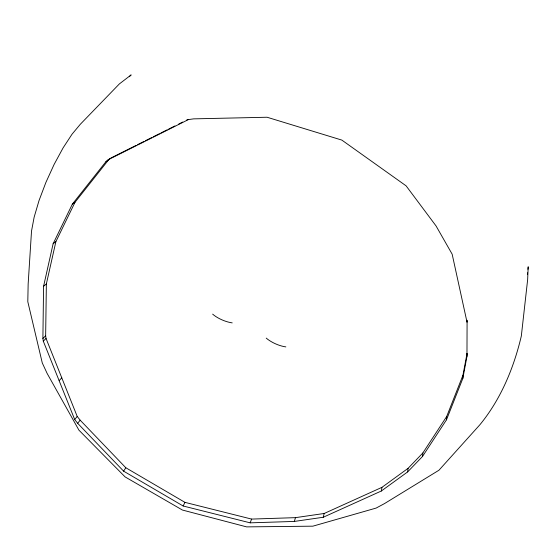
<?xml version="1.0" encoding="UTF-8"?>
<svg xmlns="http://www.w3.org/2000/svg" width="556" height="556" viewBox="0 0 556 556"><rect width="100%" height="100%" fill="white"/><g stroke="black" fill="none" stroke-linecap="round" stroke-linejoin="round"><path stroke-width="0.83" d="M105.897 161.726L110.498 158.21L105.897 161.726L72.329 204.177L53.119 243.764L43.576 286.305L42.895 338.479L43.292 341.141L74.699 419.537L77.68 423.318L123.627 471.168L183.139 505.988L250.179 522.842L294.332 521.431L323.231 517.261L381.326 491.011L407.617 471.933L422.511 456.469L446.482 419.829L462.842 378.379L466.964 356.431L467.089 320.249M466.964 356.431L467.033 353.47L462.94 375.279L446.683 416.507L422.866 452.959L408.069 468.34L381.944 487.341L324.197 513.48L295.472 517.65L251.59 519.082L184.953 502.36L125.809 467.749L80.161 420.169L77.201 416.416L46.044 338.458L45.648 335.81L46.363 283.928L55.885 241.631L75.011 202.273L108.399 160.072M467.054 320.777L467.019 322.16L452.16 254.182L436.057 225.951L406.109 185.85L341.857 140.098L267.082 117.24L193.627 118.866L188.442 119.575L108.003 159.85M462.842 378.379L462.94 375.279M446.482 419.829L446.683 416.507M422.511 456.469L422.866 452.959M527.394 274.476L527.574 272.76M527.929 269.333L528.2 266.762L527.651 279.571L521.333 335.977C513.883 367.822 500.741 399.437 479.835 424.812L438.941 470.237L384.523 503.576L376.134 508.073L312.861 526.171L246.628 526.886L182.424 510.04L125.107 476.916L78.924 430.149L47.114 373.389L42.277 362.943L27.8 301.679L28.154 283.998L31.518 231.087L34.152 217.132L39.059 200.48L45.898 182.424L54.127 164.409L63.085 147.896L72.037 134.198L80.286 124.301L119.38 83.907L131.14 74.886L129.312 76.721M407.617 471.933L408.069 468.34M381.326 491.011L381.944 487.341M323.231 517.261L324.197 513.48M294.332 521.431L295.472 517.65M250.179 522.842L251.59 519.082M183.139 505.988L184.953 502.36M123.627 471.168L125.809 467.749M77.68 423.318L80.161 420.169M74.699 419.537L77.201 416.416M59.144 380.707L61.765 377.795M43.292 341.141L46.044 338.458M42.895 338.479L45.648 335.81M43.576 286.305L46.363 283.928M53.119 243.764L55.885 241.631M72.329 204.177L75.011 202.273M111.269 157.821L136.109 145.387M137.659 144.609L143.865 141.495M145.422 140.717L151.628 137.61M153.178 136.832L159.391 133.725M160.941 132.947L167.154 129.833M168.704 129.061L174.911 125.948M178.796 124.002L182.674 122.063M186.552 120.117L188.109 119.338M232.213 322.883A17.438 6.672 22.7 0 1 212.649 314.133M285.853 346.895A17.465 6.693 23.9 0 1 266.227 338.111"/></g></svg>
